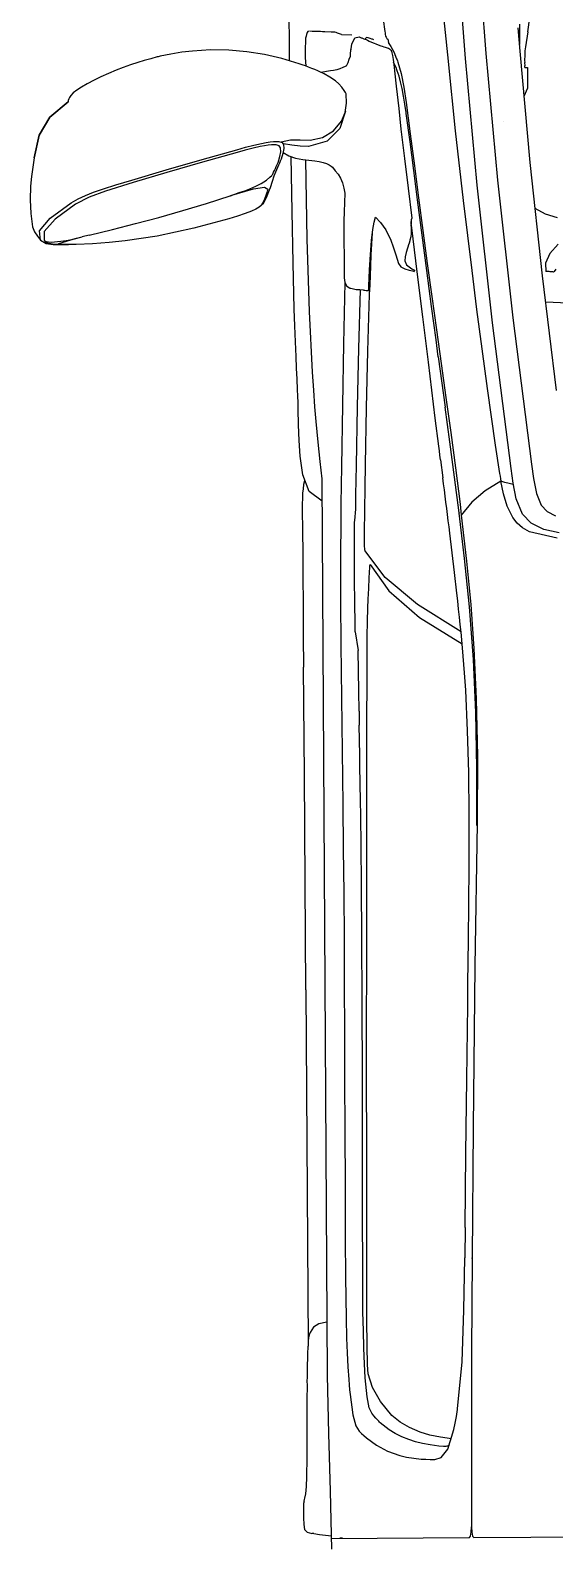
# Model space of a CAD drawing. Header units: millimetres. Extents: x 793 to 3159, y 750 to 2095.
# Drawn here: x 1316.11 to 1316.5, y 991.974 to 993.098 of the extents above; entities that cross this region are included whole.
import ezdxf

# ---------------------------------------------------------------- set-up
doc = ezdxf.new("R2010")
doc.units = ezdxf.units.MM
doc.linetypes.add('XR-CASETA$0$CONTINUA', pattern=[0])
doc.layers.add('XR-CASETA$0$A-AUTOS', color=8, linetype='Continuous')

# ---------------------------------------------------------------- blocks, each defined once
blk = doc.blocks.new('XR-CASETA$0$A$C75246685')
for p, q in [((-3.9242, -0.8759), (-3.9242, -0.7547)), ((-4.9083, -0.8171), (-4.9054, -0.8081)), ((-4.8857, -0.8074), (-4.8788, -0.8138)), ((-4.7767, -0.8093), (-4.8622, -0.8192)), ((-4.671, -0.8081), (-4.6735, -0.8195)), ((-4.8622, -0.8192), (-4.9464, -0.8279)), ((-4.9124, -0.8246), (-4.9083, -0.8171)), ((-4.8788, -0.8138), (-4.8716, -0.817)), ((-4.8716, -0.817), (-4.8654, -0.8168)), ((-4.8669, -0.8094), (-4.8653, -0.8106)), ((-4.8653, -0.8158), (-4.8654, -0.8161)), ((-4.8654, -0.8161), (-4.8654, -0.8165)), ((-4.8654, -0.8165), (-4.8654, -0.8168)), ((-4.8653, -0.8106), (-4.8651, -0.8107)), ((-4.8652, -0.8148), (-4.8653, -0.8153)), ((-4.8653, -0.8153), (-4.8653, -0.8158)), ((-4.8651, -0.8136), (-4.8652, -0.8143)), ((-4.8652, -0.8143), (-4.8652, -0.8148)), ((-4.8651, -0.8107), (-4.865, -0.8109)), ((-4.865, -0.8122), (-4.8651, -0.8129)), ((-4.8651, -0.8129), (-4.8651, -0.8136)), ((-4.865, -0.8109), (-4.8649, -0.8111)), ((-4.8649, -0.8111), (-4.865, -0.8115)), ((-4.865, -0.8115), (-4.865, -0.8119)), ((-4.865, -0.8119), (-4.865, -0.8122)), ((-4.6915, -0.8213), (-4.6869, -0.8168)), ((-4.6869, -0.8168), (-4.6837, -0.8106)), ((-4.6735, -0.8195), (-4.6783, -0.8287)), ((-4.6671, -0.8096), (-4.6719, -0.83)), ((-5.0436, -0.8291), (-5.0325, -0.8309)), ((-4.9464, -0.8279), (-5.0294, -0.835)), ((-5.0208, -0.8316), (-5.0183, -0.8316)), ((-5.0178, -0.8315), (-5.0183, -0.8316)), ((-5.0174, -0.8315), (-5.0178, -0.8315)), ((-5.0172, -0.8314), (-5.0174, -0.8315)), ((-5.0172, -0.8314), (-5.0171, -0.8312)), ((-5.017, -0.8312), (-5.017, -0.8296)), ((-5.017, -0.8296), (-5.0025, -0.8296)), ((-5.0025, -0.8296), (-5.0018, -0.8297)), ((-5.0018, -0.8297), (-4.9955, -0.8323)), ((-4.831, -0.8414), (-4.7222, -0.8282)), ((-4.7222, -0.8282), (-4.7115, -0.8268)), ((-4.7115, -0.8268), (-4.7003, -0.8247)), ((-4.7003, -0.8247), (-4.6915, -0.8213)), ((-4.6783, -0.8287), (-4.6849, -0.8352)), ((-4.6719, -0.83), (-4.6747, -0.8352)), ((-4.6719, -0.83), (-4.6747, -0.8352)), ((-5.0494, -0.8353), (-5.0342, -0.8353)), ((-5.0294, -0.835), (-5.0466, -0.8362)), ((-4.9334, -0.8523), (-4.831, -0.8414)), ((-4.708, -0.842), (-4.7189, -0.8435)), ((-4.6963, -0.8398), (-4.708, -0.842)), ((-4.707, -0.8419), (-4.7079, -0.845)), ((-4.6849, -0.8352), (-4.6963, -0.8398)), ((-4.6825, -0.8425), (-4.6909, -0.8465)), ((-4.6783, -0.8393), (-4.6825, -0.8425)), ((-4.6783, -0.8393), (-4.6825, -0.8425)), ((-4.6747, -0.8352), (-4.6783, -0.8393)), ((-4.6747, -0.8352), (-4.6783, -0.8393)), ((-5.0277, -0.8605), (-4.9334, -0.8523)), ((-4.9773, -0.8475), (-4.9772, -0.8475)), ((-4.7189, -0.8435), (-4.8275, -0.8566)), ((-4.7365, -0.8551), (-4.7152, -0.852)), ((-4.7152, -0.852), (-4.7133, -0.8517)), ((-4.7133, -0.8517), (-4.7114, -0.8515)), ((-4.7114, -0.8515), (-4.7095, -0.8512)), ((-4.7087, -0.8481), (-4.7095, -0.8512)), ((-4.7001, -0.8492), (-4.7095, -0.8512)), ((-4.7095, -0.8512), (-4.7024, -0.8629)), ((-4.7079, -0.845), (-4.7087, -0.8481)), ((-4.6909, -0.8465), (-4.7001, -0.8492)), ((-5.0746, -0.8638), (-5.0277, -0.8605)), ((-4.8275, -0.8566), (-4.9298, -0.8674)), ((-4.8374, -0.8684), (-4.8081, -0.8647)), ((-4.8081, -0.8647), (-4.7786, -0.8609)), ((-4.7786, -0.8609), (-4.7576, -0.858)), ((-4.7576, -0.858), (-4.7365, -0.8551)), ((-4.7024, -0.8629), (-4.694, -0.8729)), ((-5.024, -0.8755), (-5.0695, -0.8787)), ((-4.9298, -0.8674), (-5.024, -0.8755)), ((-4.9186, -0.8779), (-4.8665, -0.8719)), ((-4.8665, -0.8719), (-4.8374, -0.8684)), ((-4.694, -0.8729), (-4.6845, -0.8807)), ((-4.6163, -0.8751), (-4.6522, -0.8785)), ((-4.6503, -0.877), (-4.618, -0.8741)), ((-4.618, -0.8741), (-4.5854, -0.8719)), ((-4.5771, -0.8723), (-4.6163, -0.8751)), ((-4.5854, -0.8719), (-4.5479, -0.8704)), ((-4.5376, -0.8707), (-4.5771, -0.8723)), ((-4.5479, -0.8704), (-4.5053, -0.8697)), ((-4.4962, -0.8702), (-4.5376, -0.8707)), ((-4.493, -0.8763), (-4.5241, -0.877)), ((-4.5053, -0.8697), (-4.4552, -0.8703)), ((-4.4538, -0.8706), (-4.4962, -0.8702)), ((-4.4613, -0.8761), (-4.493, -0.8763)), ((-4.4576, -0.8762), (-4.4613, -0.8761)), ((-4.4538, -0.8762), (-4.4576, -0.8762)), ((-4.4552, -0.8703), (-4.349, -0.8725)), ((-4.4537, -0.8706), (-4.4538, -0.8706)), ((-4.4538, -0.8706), (-4.4538, -0.8706)), ((-4.4501, -0.8762), (-4.4538, -0.8762)), ((-4.4536, -0.8706), (-4.4537, -0.8706)), ((-4.4537, -0.8706), (-4.4537, -0.8706)), ((-4.4537, -0.8706), (-4.4537, -0.8706)), ((-4.4537, -0.8706), (-4.4537, -0.8706)), ((-4.4537, -0.8706), (-4.4537, -0.8706)), ((-4.4536, -0.8706), (-4.4536, -0.8706)), ((-4.423, -0.8764), (-4.4501, -0.8762)), ((-4.3958, -0.8768), (-4.423, -0.8764)), ((-4.349, -0.8725), (-4.2294, -0.8745)), ((-4.2294, -0.8745), (-4.1322, -0.8759)), ((-4.1322, -0.8759), (-4.0626, -0.8767)), ((-4.132, -0.8759), (-4.1321, -0.8759)), ((-4.1321, -0.8759), (-4.1321, -0.8759)), ((-4.1319, -0.8759), (-4.132, -0.8759)), ((-4.132, -0.8759), (-4.132, -0.8759)), ((-4.1318, -0.8759), (-4.1319, -0.8759)), ((-4.1319, -0.8759), (-4.1319, -0.8759)), ((-4.1317, -0.8759), (-4.1318, -0.8759)), ((-4.1318, -0.8759), (-4.1318, -0.8759)), ((-4.0626, -0.8767), (-3.9951, -0.8772)), ((-3.9282, -0.8773), (-3.9253, -0.8767)), ((-3.9253, -0.8767), (-3.9242, -0.8759)), ((-5.023, -0.8869), (-5.023, -0.8869)), ((-5.023, -0.8869), (-5.023, -0.8869)), ((-5.023, -0.8869), (-5.0229, -0.8869)), ((-5.0229, -0.8869), (-5.0229, -0.8869)), ((-5.0229, -0.8869), (-5.0229, -0.8869)), ((-5.0229, -0.8869), (-5.0229, -0.8869)), ((-5.0229, -0.8869), (-5.0228, -0.8869)), ((-5.0228, -0.8869), (-5.0228, -0.8869)), ((-5.0219, -0.8885), (-4.9704, -0.8835)), ((-4.9704, -0.8835), (-4.9186, -0.8779)), ((-4.7461, -0.8881), (-4.7197, -0.8848)), ((-4.7129, -0.8856), (-4.7391, -0.8889)), ((-4.7197, -0.8848), (-4.6927, -0.8816)), ((-4.6862, -0.8824), (-4.7129, -0.8856)), ((-4.6927, -0.8816), (-4.69, -0.8813)), ((-4.69, -0.8813), (-4.6873, -0.881)), ((-4.6873, -0.881), (-4.6845, -0.8807)), ((-4.6862, -0.8824), (-4.6859, -0.8823)), ((-4.6522, -0.8785), (-4.6859, -0.8823)), ((-4.6845, -0.8807), (-4.6503, -0.877)), ((-4.6566, -0.8876), (-4.6711, -0.8893)), ((-4.6418, -0.886), (-4.6566, -0.8876)), ((-4.6266, -0.8843), (-4.6418, -0.886)), ((-4.6207, -0.8837), (-4.6266, -0.8843)), ((-4.6147, -0.8831), (-4.6207, -0.8837)), ((-4.5978, -0.8814), (-4.6182, -0.9137)), ((-4.6087, -0.8824), (-4.6147, -0.8831)), ((-4.6087, -0.9122), (-4.5888, -0.8806)), ((-4.6031, -0.8819), (-4.6087, -0.8824)), ((-4.5975, -0.8814), (-4.6031, -0.8819)), ((-4.5918, -0.8809), (-4.5975, -0.8814)), ((-4.5797, -0.8799), (-4.5918, -0.8809)), ((-4.5672, -0.879), (-4.5797, -0.8799)), ((-4.5543, -0.8782), (-4.5672, -0.879)), ((-4.5241, -0.877), (-4.5543, -0.8782)), ((-4.3685, -0.8772), (-4.3958, -0.8768)), ((-4.3524, -0.8775), (-4.3685, -0.8772)), ((-4.3363, -0.8778), (-4.3524, -0.8775)), ((-4.3201, -0.8781), (-4.3363, -0.8778)), ((-4.2651, -0.8791), (-4.3201, -0.8781)), ((-4.2099, -0.88), (-4.2651, -0.8791)), ((-4.1547, -0.881), (-4.2099, -0.88)), ((-4.1547, -0.881), (-4.1321, -0.8814)), ((-4.0934, -0.8822), (-4.1321, -0.8814)), ((-4.0549, -0.8838), (-4.0934, -0.8822)), ((-4.0199, -0.8874), (-4.0549, -0.8838)), ((-4.0198, -0.8874), (-4.0199, -0.8874)), ((-4.0196, -0.8874), (-4.0198, -0.8874)), ((-4.0195, -0.8874), (-4.0196, -0.8874)), ((-4.0142, -0.8883), (-4.0195, -0.8874)), ((-3.9951, -0.8772), (-3.9322, -0.8775)), ((-3.9322, -0.8775), (-3.9282, -0.8773)), ((-3.9282, -0.8777), (-3.9322, -0.8775)), ((-3.9253, -0.8783), (-3.9282, -0.8777)), ((-3.9242, -0.8791), (-3.9253, -0.8783)), ((-3.9242, -0.9822), (-3.9242, -0.8791)), ((-5.0753, -0.8937), (-5.0221, -0.8886)), ((-4.8472, -0.9016), (-4.8224, -0.8983)), ((-4.8149, -0.8987), (-4.8274, -0.9003)), ((-4.8224, -0.8983), (-4.7974, -0.895)), ((-4.8024, -0.8971), (-4.8149, -0.8987)), ((-4.8024, -0.8971), (-4.7649, -0.8922)), ((-4.7974, -0.895), (-4.7721, -0.8916)), ((-4.7721, -0.8916), (-4.7461, -0.8881)), ((-4.7391, -0.8889), (-4.7649, -0.8922)), ((-4.7358, -0.8971), (-4.7568, -0.8996)), ((-4.7325, -0.8967), (-4.7358, -0.8971)), ((-4.7292, -0.8963), (-4.7325, -0.8967)), ((-4.7258, -0.8959), (-4.7292, -0.8963)), ((-4.7258, -0.8959), (-4.7123, -0.8942)), ((-4.7078, -0.8937), (-4.7123, -0.8942)), ((-4.7033, -0.8932), (-4.7078, -0.8937)), ((-4.6988, -0.8926), (-4.7033, -0.8932)), ((-4.6942, -0.8921), (-4.6988, -0.8926)), ((-4.6896, -0.8915), (-4.6942, -0.8921)), ((-4.6851, -0.891), (-4.6896, -0.8915)), ((-4.6804, -0.8904), (-4.6851, -0.891)), ((-4.6758, -0.8899), (-4.6804, -0.8904)), ((-4.6711, -0.8893), (-4.6758, -0.8899)), ((-4.0092, -0.8892), (-4.0142, -0.8883)), ((-4.0046, -0.8902), (-4.0092, -0.8892)), ((-3.9901, -0.8948), (-4.0046, -0.8902)), ((-3.9978, -0.8919), (-3.9989, -0.9003)), ((-3.9929, -0.8936), (-3.9925, -0.8942)), ((-3.9925, -0.8942), (-3.9923, -0.8948)), ((-3.9923, -0.8948), (-3.9922, -0.8954)), ((-3.992, -0.8981), (-3.9923, -0.9015)), ((-3.9922, -0.8954), (-3.992, -0.8963)), ((-3.992, -0.8963), (-3.992, -0.8972)), ((-3.992, -0.8972), (-3.992, -0.8981)), ((-3.9838, -0.8997), (-3.9901, -0.8948)), ((-4.9206, -0.9111), (-4.8963, -0.908)), ((-4.893, -0.9087), (-4.9193, -0.9119)), ((-4.8963, -0.908), (-4.8719, -0.9049)), ((-4.8665, -0.9053), (-4.893, -0.9087)), ((-4.8719, -0.9049), (-4.8472, -0.9016)), ((-4.8398, -0.9019), (-4.8665, -0.9053)), ((-4.8322, -0.9085), (-4.8656, -0.9124)), ((-4.8274, -0.9003), (-4.8398, -0.9019)), ((-4.7983, -0.9045), (-4.8322, -0.9085)), ((-4.7776, -0.9021), (-4.7983, -0.9045)), ((-4.7568, -0.8996), (-4.7776, -0.9021)), ((-4.0006, -0.9081), (-4.0028, -0.9153)), ((-3.9989, -0.9003), (-4.0006, -0.9081)), ((-3.9932, -0.908), (-3.9944, -0.9135)), ((-3.9927, -0.9048), (-3.9932, -0.908)), ((-3.9923, -0.9015), (-3.9927, -0.9048)), ((-3.9824, -0.9046), (-3.9838, -0.8997)), ((-3.9826, -0.9113), (-3.9824, -0.908)), ((-3.9824, -0.908), (-3.9824, -0.9046)), ((-5.0131, -0.9236), (-5.003, -0.9216)), ((-5.003, -0.9216), (-4.9917, -0.9199)), ((-4.9904, -0.9208), (-4.9964, -0.9218)), ((-4.9917, -0.9199), (-4.9683, -0.917)), ((-4.9841, -0.9199), (-4.9904, -0.9208)), ((-4.9839, -0.9199), (-4.9841, -0.9199)), ((-4.9837, -0.9199), (-4.9839, -0.9199)), ((-4.9835, -0.9199), (-4.9837, -0.9199)), ((-4.9624, -0.9172), (-4.9835, -0.9199)), ((-4.9719, -0.9239), (-4.95, -0.9214)), ((-4.9683, -0.917), (-4.9446, -0.914)), ((-4.941, -0.9146), (-4.9624, -0.9172)), ((-4.95, -0.9214), (-4.9279, -0.9188)), ((-4.9446, -0.914), (-4.9206, -0.9111)), ((-4.9193, -0.9119), (-4.941, -0.9146)), ((-4.9279, -0.9188), (-4.9055, -0.9162)), ((-4.9055, -0.9162), (-4.9043, -0.9166)), ((-4.9043, -0.9166), (-4.903, -0.9168)), ((-4.9016, -0.9166), (-4.9032, -0.9167)), ((-4.903, -0.9168), (-4.9017, -0.9168)), ((-4.9017, -0.9168), (-4.9002, -0.9169)), ((-4.9001, -0.9164), (-4.9016, -0.9166)), ((-4.9002, -0.9169), (-4.8987, -0.9168)), ((-4.8985, -0.9162), (-4.9001, -0.9164)), ((-4.8987, -0.9168), (-4.8972, -0.9167)), ((-4.8656, -0.9124), (-4.8985, -0.9162)), ((-4.8972, -0.9167), (-4.8968, -0.9167)), ((-4.8968, -0.9167), (-4.8964, -0.9167)), ((-4.8964, -0.9167), (-4.896, -0.9167)), ((-4.896, -0.9167), (-4.8941, -0.9167)), ((-4.8941, -0.9167), (-4.8918, -0.9171)), ((-4.8918, -0.9171), (-4.8893, -0.9177)), ((-4.8893, -0.9177), (-4.8887, -0.9178)), ((-4.8887, -0.9178), (-4.8881, -0.918)), ((-4.8881, -0.918), (-4.8875, -0.9181)), ((-4.8875, -0.9181), (-4.8872, -0.9183)), ((-4.8872, -0.9183), (-4.8868, -0.9184)), ((-4.8868, -0.9184), (-4.8864, -0.9185)), ((-4.8864, -0.9185), (-4.8833, -0.9196)), ((-4.8833, -0.9196), (-4.8801, -0.9205)), ((-4.8801, -0.9205), (-4.8769, -0.9214)), ((-4.8769, -0.9214), (-4.8738, -0.9216)), ((-4.8738, -0.9216), (-4.871, -0.9203)), ((-4.871, -0.9203), (-4.8686, -0.9173)), ((-4.8695, -0.9246), (-4.868, -0.9216)), ((-4.8686, -0.9173), (-4.868, -0.9164)), ((-4.868, -0.9164), (-4.8675, -0.9154)), ((-4.868, -0.9216), (-4.867, -0.9183)), ((-4.8675, -0.9154), (-4.8669, -0.9144)), ((-4.867, -0.9183), (-4.8666, -0.9171)), ((-4.867, -0.9183), (-4.8666, -0.9171)), ((-4.8669, -0.9144), (-4.8667, -0.9144)), ((-4.8667, -0.9144), (-4.8665, -0.9145)), ((-4.8666, -0.9171), (-4.8663, -0.9159)), ((-4.8666, -0.9171), (-4.8663, -0.9159)), ((-4.8665, -0.9145), (-4.8663, -0.9145)), ((-4.8663, -0.9145), (-4.8662, -0.9146)), ((-4.8663, -0.9159), (-4.866, -0.9147)), ((-4.8663, -0.9159), (-4.866, -0.9147)), ((-4.8661, -0.9148), (-4.8663, -0.9148)), ((-4.8662, -0.9146), (-4.8661, -0.9146)), ((-4.8661, -0.9146), (-4.866, -0.9146)), ((-4.866, -0.9147), (-4.8661, -0.9148)), ((-4.866, -0.9146), (-4.866, -0.9147)), ((-4.866, -0.9147), (-4.866, -0.9147)), ((-4.866, -0.9147), (-4.866, -0.9147)), ((-4.6182, -0.9137), (-4.6385, -0.9375)), ((-4.6285, -0.9349), (-4.6087, -0.9122)), ((-4.0028, -0.9153), (-4.0062, -0.9232)), ((-3.9957, -0.9188), (-3.9973, -0.9238)), ((-3.9944, -0.9135), (-3.9957, -0.9188)), ((-3.9843, -0.9255), (-3.9834, -0.9202)), ((-3.9834, -0.9202), (-3.9828, -0.9146)), ((-3.9828, -0.9146), (-3.9826, -0.9113)), ((-5.0387, -0.9333), (-5.0364, -0.9329)), ((-5.0364, -0.9331), (-5.0333, -0.931)), ((-5.0333, -0.931), (-5.0293, -0.9288)), ((-5.0324, -0.9338), (-5.032, -0.9327)), ((-5.0324, -0.9338), (-5.032, -0.9327)), ((-5.032, -0.9327), (-5.0315, -0.932)), ((-5.032, -0.9327), (-5.0315, -0.932)), ((-5.0315, -0.932), (-5.0307, -0.9312)), ((-5.0307, -0.9312), (-5.0298, -0.9307)), ((-5.0298, -0.9307), (-5.0287, -0.9303)), ((-5.0293, -0.9288), (-5.0242, -0.9268)), ((-5.0287, -0.9303), (-5.0265, -0.9298)), ((-5.0265, -0.9298), (-5.0237, -0.9294)), ((-5.0242, -0.9268), (-5.0234, -0.9265)), ((-5.0237, -0.9294), (-5.02, -0.929)), ((-5.0234, -0.9265), (-5.0226, -0.9262)), ((-5.0226, -0.9262), (-5.0217, -0.9259)), ((-5.0217, -0.9259), (-5.0131, -0.9236)), ((-5.0198, -0.9283), (-5.0217, -0.9292)), ((-5.02, -0.929), (-5.0039, -0.9273)), ((-5.0176, -0.9273), (-5.0198, -0.9283)), ((-5.0151, -0.9264), (-5.0176, -0.9273)), ((-5.0112, -0.9251), (-5.0151, -0.9264)), ((-5.0069, -0.924), (-5.0112, -0.9251)), ((-5.0021, -0.9229), (-5.0069, -0.924)), ((-5.0039, -0.9273), (-4.9873, -0.9255)), ((-4.9964, -0.9218), (-5.0021, -0.9229)), ((-4.9873, -0.9255), (-4.9719, -0.9239)), ((-4.9707, -0.9247), (-4.9707, -0.9247)), ((-4.8971, -0.9357), (-4.8894, -0.932)), ((-4.8894, -0.932), (-4.8844, -0.9302)), ((-4.8894, -0.932), (-4.8844, -0.9302)), ((-4.8844, -0.9302), (-4.8785, -0.9283)), ((-4.8844, -0.9302), (-4.8785, -0.9283)), ((-4.8785, -0.9283), (-4.872, -0.9263)), ((-4.8785, -0.9283), (-4.872, -0.9263)), ((-4.872, -0.9263), (-4.8695, -0.9246)), ((-4.0102, -0.9302), (-4.0154, -0.9363)), ((-4.0062, -0.9232), (-4.0102, -0.9302)), ((-3.9994, -0.929), (-4.0019, -0.9338)), ((-3.9973, -0.9238), (-3.9994, -0.929)), ((-3.9888, -0.9397), (-3.9855, -0.9306)), ((-3.9855, -0.9306), (-3.9843, -0.9255)), ((-5.0534, -0.9367), (-5.0444, -0.9355)), ((-5.0444, -0.9355), (-5.0434, -0.9353)), ((-5.0434, -0.9353), (-5.0423, -0.9352)), ((-5.0423, -0.9352), (-5.0412, -0.935)), ((-5.0412, -0.935), (-5.0412, -0.935)), ((-5.0412, -0.935), (-5.0412, -0.935)), ((-5.0412, -0.935), (-5.0411, -0.935)), ((-5.0411, -0.935), (-5.0402, -0.9344)), ((-5.0411, -0.935), (-5.0411, -0.935)), ((-5.0411, -0.935), (-5.0411, -0.935)), ((-5.0411, -0.935), (-5.0411, -0.935)), ((-5.0411, -0.935), (-5.0411, -0.935)), ((-5.0411, -0.935), (-5.0411, -0.935)), ((-5.0402, -0.9344), (-5.0394, -0.9339)), ((-5.0394, -0.9339), (-5.0387, -0.9333)), ((-5.0384, -0.9436), (-5.0386, -0.9442)), ((-5.0367, -0.9454), (-5.0359, -0.9435)), ((-5.0359, -0.9435), (-5.0353, -0.9422)), ((-5.0359, -0.9435), (-5.0353, -0.9422)), ((-5.0353, -0.9422), (-5.0346, -0.9406)), ((-5.0353, -0.9422), (-5.0346, -0.9406)), ((-5.0346, -0.9406), (-5.0338, -0.9385)), ((-5.0346, -0.9406), (-5.0338, -0.9385)), ((-5.0338, -0.9385), (-5.0335, -0.9374)), ((-5.0335, -0.9374), (-5.0332, -0.9363)), ((-5.0332, -0.9363), (-5.0329, -0.9352)), ((-5.0329, -0.9352), (-5.0324, -0.9338)), ((-5.0329, -0.9352), (-5.0324, -0.9338)), ((-4.9064, -0.9432), (-4.9025, -0.9395)), ((-4.9028, -0.9442), (-4.9064, -0.9432)), ((-4.9025, -0.9395), (-4.8971, -0.9357)), ((-4.6385, -0.9375), (-4.6587, -0.9526)), ((-4.6481, -0.9487), (-4.6285, -0.9349)), ((-4.0154, -0.9363), (-4.0258, -0.9447)), ((-4.0081, -0.9428), (-4.01, -0.9449)), ((-4.0064, -0.9406), (-4.0081, -0.9428)), ((-4.0047, -0.9383), (-4.0064, -0.9406)), ((-4.0019, -0.9338), (-4.0047, -0.9383)), ((-3.9932, -0.9479), (-3.9888, -0.9397)), ((-5.0407, -0.9545), (-5.0404, -0.954)), ((-5.0407, -0.9545), (-5.0404, -0.954)), ((-5.0398, -0.9579), (-5.0407, -0.9545)), ((-5.0404, -0.954), (-5.0402, -0.9535)), ((-5.0404, -0.954), (-5.0402, -0.9535)), ((-5.0402, -0.9535), (-5.04, -0.953)), ((-5.0402, -0.9535), (-5.04, -0.953)), ((-5.0398, -0.9479), (-5.0401, -0.9493)), ((-5.04, -0.953), (-5.0398, -0.9525)), ((-5.0397, -0.9496), (-5.0399, -0.9496)), ((-5.0394, -0.9465), (-5.0398, -0.9479)), ((-5.0398, -0.9525), (-5.0396, -0.9521)), ((-5.0394, -0.9496), (-5.0397, -0.9496)), ((-5.0396, -0.9521), (-5.0394, -0.9516)), ((-5.0389, -0.9452), (-5.0394, -0.9465)), ((-5.0391, -0.9496), (-5.0394, -0.9496)), ((-5.0394, -0.9516), (-5.0392, -0.9511)), ((-5.0392, -0.9511), (-5.039, -0.9505)), ((-5.039, -0.9505), (-5.0388, -0.95)), ((-5.0388, -0.9447), (-5.0389, -0.9452)), ((-5.0386, -0.9442), (-5.0388, -0.9447)), ((-5.0388, -0.95), (-5.0386, -0.9495)), ((-5.0386, -0.9495), (-5.0384, -0.949)), ((-5.0384, -0.949), (-5.0381, -0.9485)), ((-5.0381, -0.9485), (-5.0375, -0.9471)), ((-5.0375, -0.9471), (-5.0367, -0.9454)), ((-4.8972, -0.9452), (-4.9028, -0.9442)), ((-4.8891, -0.9462), (-4.8972, -0.9452)), ((-4.8866, -0.9461), (-4.8946, -0.9456)), ((-4.8787, -0.9471), (-4.8891, -0.9462)), ((-4.8784, -0.9466), (-4.8866, -0.9461)), ((-4.8673, -0.9478), (-4.8787, -0.9471)), ((-4.87, -0.947), (-4.8784, -0.9466)), ((-4.863, -0.9473), (-4.87, -0.947)), ((-4.8554, -0.9485), (-4.8673, -0.9478)), ((-4.8561, -0.9476), (-4.863, -0.9473)), ((-4.8491, -0.9479), (-4.8561, -0.9476)), ((-4.8541, -0.9485), (-4.8554, -0.9485)), ((-4.8529, -0.9486), (-4.8541, -0.9485)), ((-4.8521, -0.9487), (-4.8529, -0.9486)), ((-4.8527, -0.9553), (-4.8524, -0.9528)), ((-4.8527, -0.957), (-4.8527, -0.9553)), ((-4.809, -0.9561), (-4.8526, -0.9547)), ((-4.8524, -0.9528), (-4.8523, -0.9523)), ((-4.8523, -0.9518), (-4.8522, -0.9514)), ((-4.8523, -0.9523), (-4.8523, -0.9518)), ((-4.8522, -0.9514), (-4.8521, -0.9505)), ((-4.852, -0.9487), (-4.8521, -0.9487)), ((-4.8521, -0.9505), (-4.8519, -0.9496)), ((-4.852, -0.9488), (-4.852, -0.9487)), ((-4.852, -0.9487), (-4.852, -0.9487)), ((-4.8519, -0.9488), (-4.852, -0.9488)), ((-4.8518, -0.9488), (-4.8519, -0.9488)), ((-4.8519, -0.9488), (-4.8519, -0.9488)), ((-4.8519, -0.9488), (-4.8519, -0.9488)), ((-4.8519, -0.9496), (-4.8518, -0.9488)), ((-4.8518, -0.9488), (-4.8518, -0.9488)), ((-4.8069, -0.9494), (-4.8491, -0.9479)), ((-4.7647, -0.9508), (-4.8069, -0.9494)), ((-4.7225, -0.9518), (-4.7647, -0.9508)), ((-4.7055, -0.9522), (-4.7225, -0.9518)), ((-4.6886, -0.9525), (-4.7055, -0.9522)), ((-4.6717, -0.9528), (-4.6886, -0.9525)), ((-4.6689, -0.9528), (-4.6717, -0.9528)), ((-4.6662, -0.9528), (-4.6689, -0.9528)), ((-4.6636, -0.9528), (-4.6662, -0.9528)), ((-4.6625, -0.9528), (-4.6636, -0.9528)), ((-4.6614, -0.9528), (-4.6625, -0.9528)), ((-4.6605, -0.9527), (-4.6614, -0.9528)), ((-4.6597, -0.9527), (-4.6605, -0.9527)), ((-4.6591, -0.9526), (-4.6597, -0.9527)), ((-4.6588, -0.9526), (-4.6591, -0.9526)), ((-4.648, -0.9488), (-4.6481, -0.9487)), ((-4.6473, -0.9489), (-4.648, -0.9488)), ((-4.6462, -0.949), (-4.6473, -0.9489)), ((-4.6383, -0.9494), (-4.6462, -0.949)), ((-4.6304, -0.9499), (-4.6383, -0.9494)), ((-4.6225, -0.9503), (-4.6304, -0.9499)), ((-4.6202, -0.9504), (-4.6225, -0.9503)), ((-4.618, -0.9505), (-4.6202, -0.9504)), ((-4.6157, -0.9506), (-4.618, -0.9505)), ((-4.606, -0.951), (-4.6157, -0.9506)), ((-4.5946, -0.9513), (-4.606, -0.951)), ((-4.5819, -0.9514), (-4.5946, -0.9513)), ((-4.5117, -0.952), (-4.5819, -0.9514)), ((-4.4416, -0.9525), (-4.5117, -0.952)), ((-4.3715, -0.9529), (-4.4416, -0.9525)), ((-4.2844, -0.9535), (-4.3715, -0.9529)), ((-4.1974, -0.9539), (-4.2844, -0.9535)), ((-4.1103, -0.9543), (-4.1974, -0.9539)), ((-4.1024, -0.9543), (-4.1103, -0.9543)), ((-4.0945, -0.9544), (-4.1024, -0.9543)), ((-4.0867, -0.9544), (-4.0945, -0.9544)), ((-4.0673, -0.9543), (-4.0867, -0.9544)), ((-4.0531, -0.9542), (-4.0673, -0.9543)), ((-4.0465, -0.9538), (-4.0531, -0.9542)), ((-4.0361, -0.9505), (-4.0465, -0.9538)), ((-4.0294, -0.9546), (-4.0435, -0.9559)), ((-4.0258, -0.9447), (-4.0361, -0.9505)), ((-4.0212, -0.953), (-4.0294, -0.9546)), ((-4.0172, -0.9512), (-4.0212, -0.953)), ((-4.0152, -0.9497), (-4.0172, -0.9512)), ((-4.0134, -0.9482), (-4.0152, -0.9497)), ((-4.0117, -0.9466), (-4.0134, -0.9482)), ((-4.0111, -0.946), (-4.0117, -0.9466)), ((-4.0105, -0.9454), (-4.0111, -0.946)), ((-4.01, -0.9449), (-4.0105, -0.9454)), ((-4.0005, -0.9571), (-3.9988, -0.9552)), ((-3.9988, -0.9552), (-3.9932, -0.9479)), ((-5.0425, -0.9677), (-5.0421, -0.9601)), ((-5.0353, -0.96), (-5.0398, -0.9579)), ((-5.0301, -0.9609), (-5.0353, -0.96)), ((-5.031, -0.9608), (-5.0312, -0.9608)), ((-5.0306, -0.9609), (-5.031, -0.9608)), ((-5.0301, -0.9609), (-5.0306, -0.9609)), ((-5.0289, -0.961), (-5.0301, -0.9609)), ((-5.0289, -0.961), (-5.0301, -0.9609)), ((-5.0277, -0.961), (-5.0289, -0.961)), ((-5.0277, -0.961), (-5.0289, -0.961)), ((-5.0264, -0.9611), (-5.0277, -0.961)), ((-5.0264, -0.9611), (-5.0277, -0.961)), ((-5.024, -0.962), (-5.0264, -0.9611)), ((-5.0216, -0.963), (-5.024, -0.962)), ((-5.0192, -0.9641), (-5.0216, -0.963)), ((-5.0192, -0.9641), (-5.0187, -0.9652)), ((-5.0187, -0.9652), (-5.0179, -0.9669)), ((-5.0007, -0.9659), (-5.0034, -0.9678)), ((-5, -0.9655), (-5.0007, -0.9659)), ((-4.9992, -0.965), (-5, -0.9655)), ((-4.9984, -0.9646), (-4.9992, -0.965)), ((-4.9914, -0.9642), (-4.9984, -0.9646)), ((-4.9845, -0.9654), (-4.9914, -0.9642)), ((-4.9855, -0.9651), (-4.9725, -0.9694)), ((-4.978, -0.9681), (-4.9845, -0.9654)), ((-4.9321, -0.9677), (-4.9283, -0.9666)), ((-4.9321, -0.9677), (-4.9283, -0.9666)), ((-4.9283, -0.9666), (-4.9245, -0.9659)), ((-4.9283, -0.9666), (-4.9245, -0.9659)), ((-4.9245, -0.966), (-4.9176, -0.9663)), ((-4.9176, -0.9663), (-4.9107, -0.9666)), ((-4.9107, -0.9666), (-4.9039, -0.9669)), ((-4.8614, -0.9667), (-4.8581, -0.9662)), ((-4.8581, -0.9662), (-4.8554, -0.9649)), ((-4.858, -0.9662), (-4.8124, -0.9675)), ((-4.8554, -0.9649), (-4.854, -0.9629)), ((-4.854, -0.9629), (-4.8539, -0.9626)), ((-4.8539, -0.9626), (-4.8538, -0.9623)), ((-4.8538, -0.9623), (-4.8537, -0.9619)), ((-4.8537, -0.9619), (-4.8527, -0.958)), ((-4.8527, -0.958), (-4.8527, -0.957)), ((-4.7654, -0.9574), (-4.809, -0.9561)), ((-4.7218, -0.9585), (-4.7654, -0.9574)), ((-4.711, -0.9588), (-4.7218, -0.9585)), ((-4.7002, -0.959), (-4.711, -0.9588)), ((-4.6894, -0.9591), (-4.7002, -0.959)), ((-4.6866, -0.9594), (-4.6894, -0.9591)), ((-4.6838, -0.9596), (-4.6866, -0.9594)), ((-4.681, -0.9599), (-4.6838, -0.9596)), ((-4.6797, -0.9601), (-4.681, -0.9599)), ((-4.6784, -0.9602), (-4.6797, -0.9601)), ((-4.6771, -0.9603), (-4.6784, -0.9602)), ((-4.6574, -0.9604), (-4.6771, -0.9603)), ((-4.638, -0.9603), (-4.6574, -0.9604)), ((-4.6187, -0.9602), (-4.638, -0.9603)), ((-4.6186, -0.9602), (-4.6187, -0.9602)), ((-4.6184, -0.9602), (-4.6186, -0.9602)), ((-4.6182, -0.9602), (-4.6184, -0.9602)), ((-4.6165, -0.9602), (-4.6182, -0.9602)), ((-4.6149, -0.9602), (-4.6165, -0.9602)), ((-4.6132, -0.9602), (-4.6149, -0.9602)), ((-4.6108, -0.9602), (-4.6132, -0.9602)), ((-4.6084, -0.9601), (-4.6108, -0.9602)), ((-4.606, -0.9601), (-4.6084, -0.9601)), ((-4.6034, -0.9601), (-4.606, -0.9601)), ((-4.6008, -0.9601), (-4.6034, -0.9601)), ((-4.5982, -0.9601), (-4.6008, -0.9601)), ((-4.5982, -0.9601), (-4.5842, -0.9579)), ((-4.5691, -0.9578), (-4.5842, -0.9579)), ((-4.5541, -0.9577), (-4.5691, -0.9578)), ((-4.5391, -0.9575), (-4.5541, -0.9577)), ((-4.5391, -0.9575), (-4.5289, -0.9575)), ((-4.5177, -0.9574), (-4.5289, -0.9575)), ((-4.5065, -0.9573), (-4.5177, -0.9574)), ((-4.4953, -0.9572), (-4.5065, -0.9573)), ((-4.4887, -0.9571), (-4.4953, -0.9572)), ((-4.4821, -0.9571), (-4.4887, -0.9571)), ((-4.4754, -0.957), (-4.4821, -0.9571)), ((-4.4418, -0.9567), (-4.4754, -0.957)), ((-4.4418, -0.9567), (-4.4754, -0.957)), ((-4.4075, -0.9565), (-4.4418, -0.9567)), ((-4.4075, -0.9565), (-4.4418, -0.9567)), ((-4.3727, -0.9565), (-4.4075, -0.9565)), ((-4.3727, -0.9565), (-4.4075, -0.9565)), ((-4.3555, -0.9565), (-4.3727, -0.9565)), ((-4.3382, -0.9565), (-4.3555, -0.9565)), ((-4.3209, -0.9565), (-4.3382, -0.9565)), ((-4.3032, -0.9566), (-4.3209, -0.9565)), ((-4.3032, -0.9566), (-4.3209, -0.9565)), ((-4.2855, -0.9566), (-4.3032, -0.9566)), ((-4.2855, -0.9566), (-4.3032, -0.9566)), ((-4.2678, -0.9567), (-4.2855, -0.9566)), ((-4.2678, -0.9567), (-4.2855, -0.9566)), ((-4.2347, -0.9568), (-4.2678, -0.9567)), ((-4.2017, -0.957), (-4.2347, -0.9568)), ((-4.1687, -0.9571), (-4.2017, -0.957)), ((-4.1525, -0.9572), (-4.1687, -0.9571)), ((-4.1365, -0.9572), (-4.1525, -0.9572)), ((-4.1204, -0.9573), (-4.1365, -0.9572)), ((-4.1062, -0.9573), (-4.1204, -0.9573)), ((-4.0923, -0.9573), (-4.1062, -0.9573)), ((-4.0787, -0.9571), (-4.0923, -0.9573)), ((-4.0656, -0.9568), (-4.0787, -0.9571)), ((-4.0538, -0.9564), (-4.0656, -0.9568)), ((-4.0435, -0.9559), (-4.0538, -0.9564)), ((-4.031, -0.9673), (-4.0159, -0.9654)), ((-4.0159, -0.9654), (-4.0078, -0.9632)), ((-4.0078, -0.9632), (-4.0039, -0.9607)), ((-4.0039, -0.9607), (-4.0021, -0.9589)), ((-4.0021, -0.9589), (-4.0005, -0.9571)), ((-5.0443, -0.9753), (-5.0446, -0.9801)), ((-5.0441, -0.9726), (-5.0443, -0.9753)), ((-5.0439, -0.9716), (-5.0441, -0.9726)), ((-5.0434, -0.9706), (-5.0439, -0.9716)), ((-5.043, -0.9693), (-5.0434, -0.9706)), ((-5.0425, -0.9677), (-5.043, -0.9693)), ((-5.0179, -0.9669), (-5.017, -0.969)), ((-5.017, -0.969), (-5.0163, -0.9714)), ((-5.0163, -0.9714), (-5.0158, -0.9737)), ((-5.0158, -0.9737), (-5.0154, -0.9761)), ((-5.0154, -0.9761), (-5.0144, -0.9832)), ((-5.0108, -0.9765), (-5.0133, -0.9809)), ((-5.008, -0.9725), (-5.0108, -0.9765)), ((-5.0058, -0.97), (-5.008, -0.9725)), ((-5.0034, -0.9678), (-5.0058, -0.97)), ((-4.9708, -0.9741), (-4.978, -0.9681)), ((-4.9725, -0.9694), (-4.9632, -0.9789)), ((-4.966, -0.9822), (-4.9708, -0.9741)), ((-4.9465, -0.9794), (-4.9456, -0.9775)), ((-4.9465, -0.9794), (-4.9456, -0.9775)), ((-4.9456, -0.9775), (-4.9446, -0.976)), ((-4.9456, -0.9775), (-4.9446, -0.976)), ((-4.9446, -0.976), (-4.9438, -0.975)), ((-4.9446, -0.976), (-4.9438, -0.975)), ((-4.9438, -0.975), (-4.9412, -0.9729)), ((-4.9412, -0.9729), (-4.9385, -0.9709)), ((-4.9385, -0.9709), (-4.9357, -0.9692)), ((-4.9357, -0.9692), (-4.9321, -0.9677)), ((-4.9357, -0.9692), (-4.9321, -0.9677)), ((-4.9039, -0.9669), (-4.8902, -0.9669)), ((-4.8902, -0.9669), (-4.8759, -0.9668)), ((-4.8759, -0.9668), (-4.8614, -0.9667)), ((-4.8124, -0.9675), (-4.7669, -0.9687)), ((-4.7669, -0.9687), (-4.7213, -0.9697)), ((-4.7213, -0.9697), (-4.7073, -0.97)), ((-4.7073, -0.97), (-4.6934, -0.9702)), ((-4.6934, -0.9702), (-4.6794, -0.9704)), ((-4.6794, -0.9704), (-4.6553, -0.9707)), ((-4.6553, -0.9707), (-4.6317, -0.9709)), ((-4.6317, -0.9709), (-4.6082, -0.9709)), ((-4.6082, -0.9709), (-4.6018, -0.9709)), ((-4.6018, -0.9709), (-4.5953, -0.9708)), ((-4.5953, -0.9708), (-4.5889, -0.9708)), ((-4.5889, -0.9708), (-4.5492, -0.9707)), ((-4.5492, -0.9707), (-4.5095, -0.9704)), ((-4.5095, -0.9704), (-4.4698, -0.9701)), ((-4.4698, -0.9701), (-4.437, -0.9699)), ((-4.437, -0.9699), (-4.404, -0.9698)), ((-4.404, -0.9698), (-4.3702, -0.9697)), ((-4.3702, -0.9697), (-4.3357, -0.9698)), ((-4.3357, -0.9698), (-4.301, -0.9699)), ((-4.301, -0.9699), (-4.2664, -0.97)), ((-4.2664, -0.97), (-4.2266, -0.9701)), ((-4.2266, -0.9701), (-4.1867, -0.9701)), ((-4.1867, -0.9701), (-4.1469, -0.9702)), ((-4.1469, -0.9702), (-4.1374, -0.9702)), ((-4.1374, -0.9702), (-4.128, -0.9702)), ((-4.128, -0.9702), (-4.1185, -0.9701)), ((-4.1185, -0.9701), (-4.103, -0.9701)), ((-4.103, -0.9701), (-4.0878, -0.9699)), ((-4.0878, -0.9699), (-4.0731, -0.9696)), ((-4.0731, -0.9696), (-4.062, -0.9692)), ((-4.062, -0.9692), (-4.0517, -0.9688)), ((-4.0517, -0.9688), (-4.0423, -0.9682)), ((-4.0423, -0.9682), (-4.0383, -0.9679)), ((-4.0383, -0.9679), (-4.0345, -0.9676)), ((-4.0345, -0.9676), (-4.031, -0.9673)), ((-3.9242, -0.9736), (-3.9242, -0.9735)), ((-3.9242, -0.9735), (-3.9242, -0.9756)), ((-3.9242, -0.9751), (-3.9242, -0.9736)), ((-5.0448, -0.9873), (-5.0449, -0.9894)), ((-5.0447, -0.985), (-5.0448, -0.9873)), ((-5.0446, -0.9818), (-5.0447, -0.9834)), ((-5.0447, -0.9834), (-5.0447, -0.985)), ((-5.0446, -0.9801), (-5.0446, -0.9818)), ((-5.0165, -0.9876), (-5.0174, -0.99)), ((-5.0155, -0.9854), (-5.0165, -0.9876)), ((-5.0133, -0.9809), (-5.0155, -0.9854)), ((-4.9641, -0.9916), (-4.966, -0.9822)), ((-4.9632, -0.9789), (-4.9593, -0.9928)), ((-4.9497, -0.9971), (-4.9487, -0.9882)), ((-4.9487, -0.9882), (-4.9482, -0.9849)), ((-4.9482, -0.9849), (-4.9474, -0.982)), ((-4.9474, -0.982), (-4.9465, -0.9794)), ((-4.7658, -0.9893), (-4.7548, -0.9885)), ((-4.7548, -0.9885), (-4.7393, -0.9872)), ((-4.7393, -0.9872), (-4.725, -0.9857)), ((-4.725, -0.9857), (-4.7122, -0.9842)), ((-4.7122, -0.9842), (-4.0452, -0.9842)), ((-4.6956, -0.9842), (-4.7028, -0.9938)), ((-4.085, -0.9842), (-4.0838, -0.9901)), ((-4.0452, -0.9842), (-4.0022, -0.9836)), ((-4.0022, -0.9836), (-3.9592, -0.9824)), ((-3.9592, -0.9824), (-3.9162, -0.9818)), ((-3.9272, -0.9905), (-3.9266, -0.9862)), ((-3.9266, -0.9862), (-3.9261, -0.9818)), ((-5.0451, -0.9922), (-5.0448, -0.9927)), ((-5.0449, -0.9894), (-5.045, -0.9914)), ((-5.0448, -0.9927), (-5.044, -0.9933)), ((-5.044, -0.9933), (-5.0426, -0.9938)), ((-5.0426, -0.9938), (-5.0413, -0.9941)), ((-5.0413, -0.9941), (-5.0398, -0.9944)), ((-5.0398, -0.9944), (-5.0382, -0.9945)), ((-5.0382, -0.9945), (-5.0318, -0.9949)), ((-5.0318, -0.9949), (-5.0255, -0.9948)), ((-5.0255, -0.9948), (-5.0191, -0.9943)), ((-5.0209, -0.9993), (-5.0248, -1.0121)), ((-5.0201, -0.997), (-5.0209, -0.9993)), ((-5.0192, -0.9946), (-5.0201, -0.997)), ((-5.0183, -0.9923), (-5.0192, -0.9946)), ((-5.0174, -0.99), (-5.0183, -0.9923)), ((-4.9644, -1.0062), (-4.9643, -0.9988)), ((-4.9643, -0.9988), (-4.9641, -0.9916)), ((-4.9595, -0.999), (-4.9604, -1.0052)), ((-4.9593, -0.9928), (-4.9595, -0.999)), ((-4.9507, -1.0024), (-4.9497, -0.9971)), ((-4.9495, -0.995), (-4.8904, -0.9943)), ((-4.8904, -0.9943), (-4.8366, -0.9929)), ((-4.8366, -0.9929), (-4.7916, -0.9909)), ((-4.7916, -0.9909), (-4.778, -0.9901)), ((-4.778, -0.9901), (-4.7658, -0.9893)), ((-4.7292, -1.0003), (-4.7407, -1.001)), ((-4.7153, -0.9985), (-4.7292, -1.0003)), ((-4.7028, -0.9938), (-4.7153, -0.9985)), ((-4.7108, -0.9973), (-4.7079, -0.9979)), ((-4.7079, -0.9979), (-4.7048, -0.9983)), ((-4.7048, -0.9983), (-4.7016, -0.9986)), ((-4.7016, -0.9986), (-4.6976, -0.9988)), ((-4.6976, -0.9988), (-4.6936, -0.999)), ((-4.6936, -0.999), (-4.6896, -0.9991)), ((-4.6896, -0.9991), (-4.6734, -0.9989)), ((-4.6896, -0.9991), (-4.6734, -0.9989)), ((-4.6734, -0.9989), (-4.6572, -0.9988)), ((-4.6734, -0.9989), (-4.6572, -0.9988)), ((-4.6572, -0.9988), (-4.6409, -0.9988)), ((-4.6572, -0.9988), (-4.6409, -0.9988)), ((-4.6409, -0.9988), (-4.618, -0.9988)), ((-4.618, -0.9988), (-4.5951, -0.9988)), ((-4.5951, -0.9988), (-4.5722, -0.9987)), ((-4.4922, -0.9985), (-4.5722, -0.9987)), ((-4.4122, -0.9984), (-4.4922, -0.9985)), ((-4.3322, -0.9983), (-4.4122, -0.9984)), ((-4.3322, -0.9983), (-4.0691, -0.9983)), ((-4.0838, -0.9901), (-4.0813, -0.9943)), ((-4.0813, -0.9943), (-4.0774, -0.9968)), ((-4.0774, -0.9968), (-4.0756, -0.9975)), ((-4.0756, -0.9975), (-4.0735, -0.998)), ((-4.0735, -0.998), (-4.0712, -0.9982)), ((-4.0712, -0.9982), (-4.0698, -0.9983)), ((-4.0698, -0.9983), (-4.0685, -0.9983)), ((-4.0691, -0.9983), (-4.0687, -0.9983)), ((-4.0687, -0.9983), (-4.0682, -0.9983)), ((-4.0685, -0.9983), (-4.0672, -0.9982)), ((-4.0682, -0.9983), (-4.0678, -0.9982)), ((-4.066, -0.9983), (-4.0672, -0.9982)), ((-4.0626, -0.9984), (-4.066, -0.9983)), ((-4.0574, -0.9985), (-4.0626, -0.9984)), ((-4.0542, -0.9987), (-4.0574, -0.9985)), ((-4.0507, -0.9988), (-4.0542, -0.9987)), ((-4.047, -0.9989), (-4.0507, -0.9988)), ((-4.0441, -0.9989), (-4.047, -0.9989)), ((-4.0411, -0.999), (-4.0441, -0.9989)), ((-4.0382, -0.999), (-4.0411, -0.999)), ((-4.0346, -0.999), (-4.0382, -0.999)), ((-4.0311, -0.9991), (-4.0346, -0.999)), ((-4.0276, -0.9991), (-4.0311, -0.9991)), ((-4.0115, -0.9993), (-4.0276, -0.9991)), ((-3.9954, -0.9995), (-4.0115, -0.9993)), ((-3.9793, -0.9996), (-3.9954, -0.9995)), ((-3.978, -0.9996), (-3.9793, -0.9996)), ((-3.9766, -0.9997), (-3.978, -0.9996)), ((-3.9753, -0.9997), (-3.9766, -0.9997)), ((-3.9742, -0.9997), (-3.9753, -0.9997)), ((-3.9731, -0.9997), (-3.9742, -0.9997)), ((-3.9719, -0.9998), (-3.9731, -0.9997)), ((-3.9697, -0.9998), (-3.9719, -0.9998)), ((-3.9675, -0.9999), (-3.9697, -0.9998)), ((-3.9654, -1), (-3.9675, -0.9999)), ((-3.9645, -1.0001), (-3.9654, -1)), ((-3.9636, -1.0001), (-3.9645, -1.0001)), ((-3.9628, -1.0001), (-3.9636, -1.0001)), ((-3.9574, -1.0006), (-3.9628, -1.0001)), ((-3.931, -1.0017), (-3.9289, -0.9999)), ((-3.9289, -0.9999), (-3.9279, -0.9964)), ((-3.9279, -0.9948), (-3.9272, -0.9905)), ((-3.9279, -0.9948), (-3.9279, -0.9955)), ((-3.9279, -0.9955), (-3.9279, -0.9961)), ((-3.9279, -0.9961), (-3.9279, -0.9964)), ((-5.0232, -1.0064), (-5.0929, -1.0066)), ((-4.9628, -1.013), (-4.9644, -1.0062)), ((-4.9624, -1.0123), (-4.9609, -1.0113)), ((-4.9604, -1.0052), (-4.9613, -1.0114)), ((-4.9609, -1.0113), (-4.958, -1.0112)), ((-4.958, -1.0112), (-4.9543, -1.0118)), ((-4.955, -1.0116), (-4.9525, -1.0073)), ((-4.9525, -1.0073), (-4.9507, -1.0024)), ((-4.911, -1.0053), (-4.9519, -1.0058)), ((-4.8728, -1.0047), (-4.911, -1.0053)), ((-4.8383, -1.0041), (-4.8728, -1.0047)), ((-4.8259, -1.0037), (-4.8383, -1.0041)), ((-4.8142, -1.0033), (-4.8259, -1.0037)), ((-4.8033, -1.0029), (-4.8142, -1.0033)), ((-4.7945, -1.0026), (-4.8032, -1.0029)), ((-4.7863, -1.0022), (-4.7945, -1.0026)), ((-4.7786, -1.0019), (-4.7863, -1.0022)), ((-4.7738, -1.0017), (-4.7786, -1.0019)), ((-4.7689, -1.0015), (-4.7738, -1.0017)), ((-4.7641, -1.0015), (-4.7689, -1.0015)), ((-4.7524, -1.0013), (-4.7641, -1.0015)), ((-4.7407, -1.001), (-4.7524, -1.0013)), ((-3.9541, -1.0013), (-3.9574, -1.0006)), ((-3.9523, -1.0018), (-3.9541, -1.0013)), ((-3.9523, -1.0018), (-3.9516, -1.0021)), ((-3.9516, -1.0021), (-3.9509, -1.0022)), ((-3.9509, -1.0022), (-3.9502, -1.0023)), ((-3.9502, -1.0023), (-3.9449, -1.0024)), ((-3.9449, -1.0024), (-3.9396, -1.0024)), ((-3.9396, -1.0024), (-3.9345, -1.0023)), ((-3.9345, -1.0023), (-3.931, -1.0017)), ((-5.0248, -1.0121), (-5.0279, -1.0251)), ((-4.9632, -1.0147), (-4.9624, -1.0123)), ((-4.9632, -1.0187), (-4.9632, -1.0147)), ((-4.9629, -1.0213), (-4.9632, -1.0187)), ((-4.9624, -1.0243), (-4.9629, -1.0213)), ((-4.9607, -1.0167), (-4.9608, -1.0203)), ((-4.9608, -1.0203), (-4.9605, -1.0227)), ((-4.9599, -1.0146), (-4.9607, -1.0167)), ((-4.9605, -1.0227), (-4.9601, -1.0254)), ((-4.9585, -1.0136), (-4.9599, -1.0146)), ((-4.9555, -1.0134), (-4.9585, -1.0136)), ((-4.9519, -1.0141), (-4.9555, -1.0134)), ((-4.9543, -1.0118), (-4.9499, -1.0132)), ((-4.9475, -1.0155), (-4.9519, -1.0141)), ((-4.9499, -1.0132), (-4.9485, -1.0138)), ((-4.9485, -1.0138), (-4.947, -1.0144)), ((-4.946, -1.0161), (-4.9475, -1.0155)), ((-4.947, -1.0144), (-4.9455, -1.0151)), ((-4.9445, -1.0168), (-4.946, -1.0161)), ((-4.9455, -1.0151), (-4.9439, -1.0159)), ((-4.943, -1.0174), (-4.9445, -1.0168)), ((-4.9439, -1.0159), (-4.9422, -1.0167)), ((-4.9417, -1.0181), (-4.943, -1.0174)), ((-4.9422, -1.0167), (-4.9404, -1.0175)), ((-4.9404, -1.0188), (-4.9417, -1.0181)), ((-4.9404, -1.0175), (-4.9373, -1.0187)), ((-4.939, -1.0195), (-4.9404, -1.0188)), ((-4.9386, -1.0197), (-4.939, -1.0195)), ((-4.9383, -1.0199), (-4.9386, -1.0197)), ((-4.938, -1.0202), (-4.9383, -1.0199)), ((-4.9366, -1.0216), (-4.938, -1.0202)), ((-4.9373, -1.0187), (-4.9334, -1.0199)), ((-4.9345, -1.0241), (-4.9366, -1.0216)), ((-4.9334, -1.0199), (-4.9288, -1.0214)), ((-4.9288, -1.0214), (-4.9258, -1.0226)), ((-4.9288, -1.0214), (-4.9258, -1.0226)), ((-4.9258, -1.0226), (-4.9225, -1.0239)), ((-4.9258, -1.0226), (-4.9225, -1.0239)), ((-5.0279, -1.0251), (-5.0301, -1.0383)), ((-4.9618, -1.0277), (-4.9624, -1.0243)), ((-4.9605, -1.0334), (-4.9618, -1.0277)), ((-4.959, -1.0396), (-4.9605, -1.0334)), ((-4.9601, -1.0254), (-4.9595, -1.0286)), ((-4.9595, -1.0286), (-4.9583, -1.0339)), ((-4.9583, -1.0339), (-4.9568, -1.0398)), ((-4.932, -1.028), (-4.9345, -1.0241)), ((-4.93, -1.032), (-4.932, -1.028)), ((-4.9281, -1.0366), (-4.93, -1.032)), ((-4.9292, -1.0257), (-4.9277, -1.0233)), ((-4.928, -1.0338), (-4.9292, -1.0257)), ((-4.9247, -1.0458), (-4.928, -1.0338)), ((-4.9277, -1.0233), (-4.9269, -1.0235)), ((-4.9269, -1.0235), (-4.9262, -1.0237)), ((-4.9262, -1.0237), (-4.9254, -1.0239)), ((-4.9254, -1.0239), (-4.9224, -1.0249)), ((-4.9225, -1.0239), (-4.9189, -1.0256)), ((-4.9225, -1.0239), (-4.9189, -1.0256)), ((-4.9224, -1.0249), (-4.9192, -1.0262)), ((-4.9192, -1.0262), (-4.9156, -1.0281)), ((-4.9189, -1.0256), (-4.9178, -1.0263)), ((-4.9178, -1.0263), (-4.9167, -1.0272)), ((-4.9167, -1.0272), (-4.9156, -1.0281)), ((-4.9156, -1.0281), (-4.9144, -1.0296)), ((-4.9156, -1.0281), (-4.9144, -1.0296)), ((-4.9156, -1.0281), (-4.9144, -1.0296)), ((-4.9144, -1.0296), (-4.913, -1.0321)), ((-4.9144, -1.0296), (-4.913, -1.0321)), ((-4.9144, -1.0296), (-4.913, -1.0321)), ((-4.913, -1.0321), (-4.9115, -1.0354)), ((-4.913, -1.0321), (-4.9115, -1.0354)), ((-4.913, -1.0321), (-4.9115, -1.0354)), ((-5.0301, -1.0383), (-5.0313, -1.0517)), ((-4.9572, -1.0461), (-4.959, -1.0396)), ((-4.9568, -1.0398), (-4.9552, -1.0459)), ((-4.9262, -1.0416), (-4.9281, -1.0366)), ((-4.9262, -1.0416), (-4.9251, -1.0447)), ((-4.9251, -1.0447), (-4.924, -1.0479)), ((-4.9115, -1.0354), (-4.9097, -1.0402)), ((-4.9115, -1.0354), (-4.9097, -1.0402)), ((-4.9097, -1.0402), (-4.9078, -1.0459)), ((-4.9097, -1.0402), (-4.9078, -1.0459)), ((-5.0313, -1.0517), (-5.0316, -1.0651)), ((-4.9501, -1.072), (-4.9572, -1.0461)), ((-4.9552, -1.0459), (-4.9481, -1.0717)), ((-4.9244, -1.0466), (-4.9247, -1.0458)), ((-4.9242, -1.0475), (-4.9244, -1.0466)), ((-4.9239, -1.0483), (-4.9242, -1.0475)), ((-4.924, -1.0479), (-4.923, -1.0511)), ((-4.9236, -1.0493), (-4.9239, -1.0483)), ((-4.9233, -1.0502), (-4.9236, -1.0493)), ((-4.923, -1.0511), (-4.9233, -1.0502)), ((-4.9174, -1.0689), (-4.923, -1.0512)), ((-4.9078, -1.0459), (-4.9059, -1.0522)), ((-4.9078, -1.0459), (-4.9059, -1.0522)), ((-4.9059, -1.0522), (-4.899, -1.0784)), ((-4.9059, -1.0522), (-4.899, -1.0784)), ((-5.0316, -1.0651), (-5.0308, -1.0785)), ((-5.0308, -1.0785), (-5.0299, -1.0866)), ((-4.9425, -1.0988), (-4.9501, -1.072)), ((-4.9481, -1.0717), (-4.9406, -1.0982)), ((-4.9122, -1.0866), (-4.9174, -1.0689)), ((-4.899, -1.0784), (-4.8934, -1.1058)), ((-4.899, -1.0784), (-4.8934, -1.1058)), ((-5.0299, -1.0866), (-5.0287, -1.0947)), ((-4.9072, -1.1044), (-4.9122, -1.0866)), ((-5.0287, -1.0947), (-5.0271, -1.1026)), ((-4.9351, -1.1242), (-4.9425, -1.0988)), ((-4.9406, -1.0982), (-4.9332, -1.1234)), ((-5.0271, -1.1026), (-5.0269, -1.1034)), ((-5.0269, -1.1034), (-5.0267, -1.1041)), ((-5.0267, -1.1041), (-5.0266, -1.1048)), ((-5.0266, -1.1048), (-5.0253, -1.1097)), ((-5.0253, -1.1097), (-5.024, -1.1146)), ((-4.9028, -1.1217), (-4.9072, -1.1044)), ((-4.9028, -1.1217), (-4.9072, -1.1044)), ((-4.8934, -1.1058), (-4.8899, -1.1295)), ((-4.8934, -1.1058), (-4.8899, -1.1295)), ((-5.024, -1.1146), (-5.0226, -1.1194)), ((-5.0226, -1.1194), (-5.0208, -1.1249)), ((-4.9332, -1.1234), (-4.927, -1.144)), ((-4.8985, -1.139), (-4.9028, -1.1217)), ((-4.8985, -1.139), (-4.9028, -1.1217)), ((-5.0208, -1.1249), (-5.0189, -1.1302)), ((-5.0189, -1.1302), (-5.0169, -1.1354)), ((-4.9316, -1.1361), (-4.9351, -1.1242)), ((-4.8899, -1.1295), (-4.8888, -1.1415)), ((-4.8899, -1.1295), (-4.8888, -1.1415)), ((-5.0169, -1.1354), (-5.0145, -1.1412)), ((-5.0145, -1.1412), (-5.012, -1.1468)), ((-4.9287, -1.1454), (-4.9316, -1.1361)), ((-4.9262, -1.1528), (-4.9287, -1.1454)), ((-4.927, -1.144), (-4.9226, -1.1562)), ((-4.8943, -1.1563), (-4.8985, -1.139)), ((-4.8943, -1.1563), (-4.8985, -1.139)), ((-4.8888, -1.1415), (-4.888, -1.1539)), ((-4.8888, -1.1415), (-4.888, -1.1539)), ((-5.012, -1.1468), (-5.0095, -1.1519)), ((-5.0095, -1.1519), (-5.0068, -1.1572)), ((-5.0068, -1.1572), (-5.0044, -1.1614)), ((-4.9238, -1.1589), (-4.9262, -1.1528)), ((-4.9226, -1.1562), (-4.9175, -1.1663)), ((-4.8943, -1.1563), (-4.8931, -1.1614)), ((-4.888, -1.1539), (-4.8875, -1.1661)), ((-4.888, -1.1539), (-4.8875, -1.1661)), ((-5.0044, -1.1614), (-5.0022, -1.1648)), ((-5.0022, -1.1648), (-5.0002, -1.1675)), ((-5.0002, -1.1675), (-4.9984, -1.1693)), ((-4.9214, -1.1643), (-4.9238, -1.1589)), ((-4.9185, -1.1694), (-4.9214, -1.1643)), ((-4.9175, -1.1663), (-4.9065, -1.1816)), ((-4.8916, -1.1672), (-4.8931, -1.1614)), ((-4.8913, -1.1692), (-4.8923, -1.1649)), ((-4.8901, -1.1724), (-4.8916, -1.1672)), ((-4.8875, -1.1661), (-4.8875, -1.1681)), ((-4.8875, -1.1661), (-4.8875, -1.1681)), ((-4.8875, -1.1681), (-4.8874, -1.1699)), ((-4.8875, -1.1681), (-4.8874, -1.1699)), ((-4.9984, -1.1693), (-4.9968, -1.1704)), ((-4.9968, -1.1704), (-4.9957, -1.1709)), ((-4.9957, -1.1709), (-4.9946, -1.1712)), ((-4.9946, -1.1712), (-4.9935, -1.1714)), ((-4.9822, -1.1849), (-4.9935, -1.1714)), ((-4.9935, -1.1714), (-4.9822, -1.1849)), ((-4.9071, -1.1852), (-4.9185, -1.1694)), ((-4.8905, -1.1734), (-4.8913, -1.1692)), ((-4.8899, -1.1773), (-4.8905, -1.1734)), ((-4.889, -1.1765), (-4.8901, -1.1724)), ((-4.8894, -1.1846), (-4.8899, -1.1773)), ((-4.8882, -1.1789), (-4.889, -1.1765)), ((-4.8877, -1.1794), (-4.8882, -1.1789)), ((-4.8875, -1.1779), (-4.8879, -1.1836)), ((-4.8875, -1.1779), (-4.8877, -1.1794)), ((-4.8876, -1.1832), (-4.8875, -1.1779)), ((-4.8874, -1.1739), (-4.8875, -1.176)), ((-4.8874, -1.1739), (-4.8875, -1.176)), ((-4.8875, -1.176), (-4.8874, -1.1739)), ((-4.8875, -1.176), (-4.8875, -1.1779)), ((-4.8875, -1.176), (-4.8875, -1.1779)), ((-4.8875, -1.1779), (-4.8875, -1.176)), ((-4.8874, -1.1699), (-4.8874, -1.1716)), ((-4.8874, -1.1699), (-4.8874, -1.1716)), ((-4.8874, -1.1716), (-4.8874, -1.1739)), ((-4.8874, -1.1716), (-4.8874, -1.1739)), ((-4.8874, -1.1739), (-4.8874, -1.1716)), ((-4.9689, -1.193), (-4.9822, -1.1849)), ((-4.9822, -1.1849), (-4.9689, -1.193)), ((-4.8977, -1.1932), (-4.9071, -1.1852)), ((-4.9065, -1.1816), (-4.8973, -1.1897)), ((-4.8973, -1.1897), (-4.8905, -1.1897)), ((-4.8908, -1.1925), (-4.8883, -1.1883)), ((-4.8905, -1.1897), (-4.8897, -1.1883)), ((-4.8886, -1.1872), (-4.8899, -1.1892)), ((-4.8897, -1.1883), (-4.8894, -1.1846)), ((-4.8879, -1.1836), (-4.8886, -1.1872)), ((-4.8883, -1.1883), (-4.8876, -1.1832)), ((-4.9521, -1.1969), (-4.9689, -1.193)), ((-4.9689, -1.193), (-4.9521, -1.1969)), ((-4.9521, -1.1969), (-4.9451, -1.1979)), ((-4.9451, -1.1979), (-4.9381, -1.1989)), ((-4.9381, -1.1989), (-4.931, -1.1997)), ((-4.931, -1.1997), (-4.9209, -1.2)), ((-4.931, -1.1997), (-4.9209, -1.2)), ((-4.9209, -1.2), (-4.9108, -1.1996)), ((-4.9209, -1.2), (-4.9108, -1.1996)), ((-4.9108, -1.1996), (-4.9007, -1.1985)), ((-4.9108, -1.1996), (-4.9007, -1.1985)), ((-4.9007, -1.1985), (-4.8971, -1.1968)), ((-4.9007, -1.1985), (-4.8971, -1.1968)), ((-4.8908, -1.1925), (-4.8977, -1.1932)), ((-4.8971, -1.1968), (-4.8938, -1.1948)), ((-4.8971, -1.1968), (-4.8938, -1.1948)), ((-4.8938, -1.1948), (-4.8908, -1.1925)), ((-4.8938, -1.1948), (-4.8908, -1.1925))]:
    blk.add_line(p, q)
for centre, radius, start, end in [((-10.1844, -0.4627), 5.3533, 356.2045, 358.126), ((-5.3265, -2.6533), 1.846, 81.1851, 82.0873), ((-5.0221, -0.7618), 0.0699, 261.4459, 266.3246), ((-5.0226, -0.7796), 0.052, 265.6643, 272.0218)]:
    blk.add_arc(centre, radius, start, end)

msp = doc.modelspace()

# ---------------------------------------------------------------- block references
at = {"layer": 'XR-CASETA$0$A-AUTOS', "color": 8, "linetype": 'XR-CASETA$0$CONTINUA', "ltscale": 0.5, "rotation": 270.3359986411695}
msp.add_blockref('XR-CASETA$0$A$C75246685', (1317.33863, 988.05783, 289.14394), dxfattribs=at)

doc.saveas('drawing.dxf')
